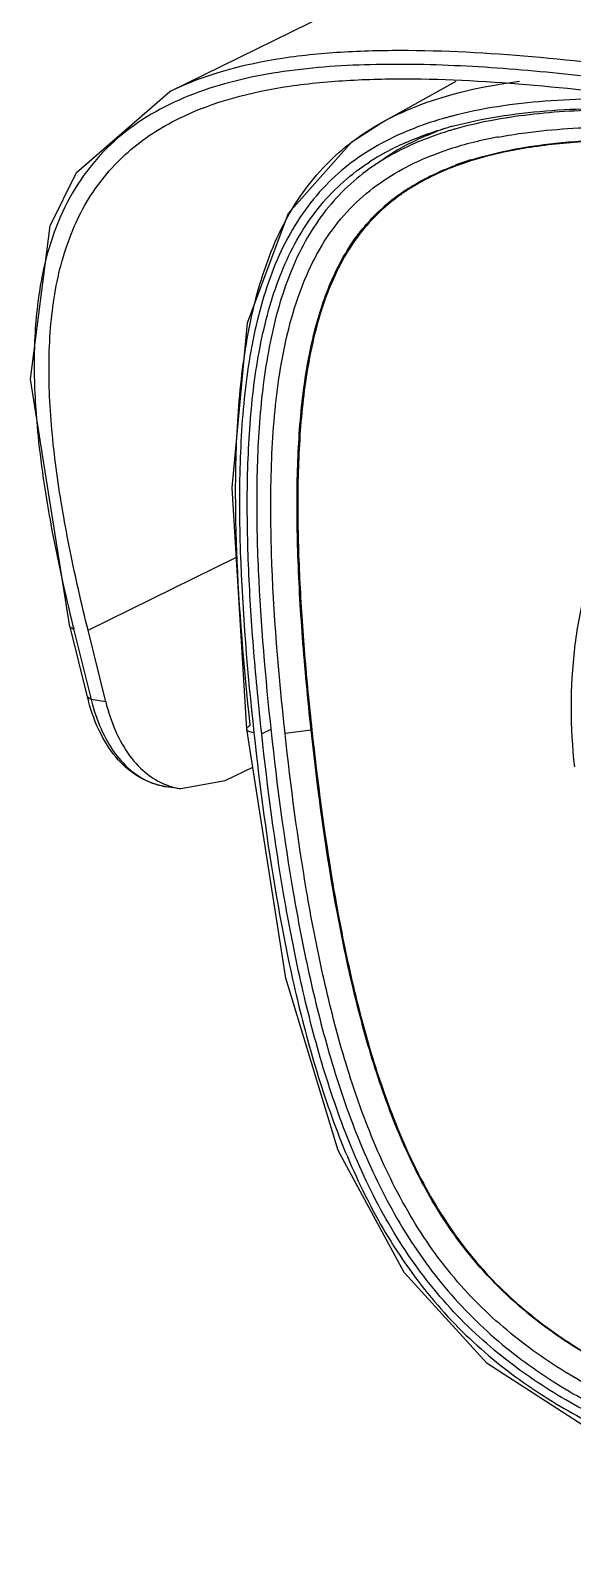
# Model space of a CAD drawing. Header units: metres. Extents: x 420822 to 421453, y 1458172 to 1458620.
# Drawn here: x 421384.187 to 421384.389, y 1458449.715 to 1458450.282 of the extents above; entities that cross this region are included whole.
import ezdxf

# ---------------------------------------------------------------- set-up
doc = ezdxf.new("R2010")
doc.units = ezdxf.units.M
doc.header["$MEASUREMENT"] = 0
doc.layers.add('ASSEM_MEMBER_1', color=7, linetype='CONTINUOUS')
doc.layers.add('Standard', color=7, linetype='CONTINUOUS')

# ---------------------------------------------------------------- blocks, each defined once
blk = doc.blocks.new('CCTV')
at = {"layer": 'ASSEM_MEMBER_1', "color": 7, "linetype": 'Continuous'}
for p, q in [((-5.5435, 14.9279), (-2.9342, 16.2121)), ((-5.2279, 14.882), (-5.1174, 14.9433)), ((-5.228, 14.882), (-5.2279, 14.882)), ((-5.1612, 14.8626), (-5.1448, 14.8697)), ((-5.1975, 14.7778), (-5.197, 14.7781)), ((-5.1975, 14.7777), (-5.197, 14.7781)), ((-5.6652, 14.1257), (-5.4445, 14.2343)), ((-5.6921, 14.131), (-5.6865, 14.1271)), ((-5.6921, 14.131), (-5.6663, 14.0263)), ((-5.6877, 14.1319), (-5.6607, 14.0224)), ((-5.6874, 14.1319), (-5.6865, 14.1271)), ((-5.6389, 14.0193), (-5.6652, 14.1257)), ((-5.6607, 14.0224), (-5.6663, 14.0263)), ((-5.6389, 14.0193), (-5.6607, 14.0224)), ((-5.3931, 13.9777), (-5.4068, 13.9713)), ((-5.3332, 13.9771), (-5.372, 13.9718)), ((-5.3324, 13.9775), (-5.3332, 13.9771)), ((-5.461, 13.9018), (-5.4202, 13.9219)), ((-5.5272, 13.8897), (-5.5486, 13.8927)), ((-5.5272, 13.8898), (-5.461, 13.9018))]:
    blk.add_line(p, q, dxfattribs=at)
for points in [[(-5.6921, 14.131), (-5.7509, 14.4997), (-5.7216, 14.7281), (-5.6825, 14.8075), (-5.5434, 14.9279)], [(-5.4291, 13.9783), (-5.4508, 14.338), (-5.4277, 14.5837), (-5.3669, 14.747), (-5.2726, 14.8531), (-5.2279, 14.882)], [(-4.266, 12.7535), (-4.6484, 12.8287), (-4.8963, 12.9202), (-5.0711, 13.0335), (-5.1947, 13.1689), (-5.2928, 13.3508), (-5.3707, 13.6073), (-5.4291, 13.9783)]]:
    blk.add_lwpolyline(points, dxfattribs=at)
for centre, radius, start, end in [((-4.9919, 14.3846), 0.5237, 105.6737, 109.6493), ((-4.9785, 14.3385), 0.5716, 105.1473, 105.7205), ((-4.9756, 14.328), 0.5825, 104.8531, 105.1482), ((-5.0139, 14.4463), 0.4581, 109.6552, 113.9376), ((-5.0036, 14.4953), 0.3997, 113.2207, 118.0741), ((-4.9778, 14.5475), 0.3655, 119.6136, 120.1851), ((-4.9832, 14.4479), 0.4513, 109.5568, 113.2311), ((-4.9859, 14.4002), 0.4904, 106.7403, 110.7404), ((-4.9763, 14.3348), 0.5611, 105.1749, 105.74), ((-4.9722, 14.3565), 0.5362, 106.195, 106.7905), ((-4.9684, 14.3431), 0.5501, 105.5639, 106.1948), ((-5.0229, 14.5313), 0.3589, 118.064, 124.5161), ((-5.0287, 14.503), 0.3789, 115.3437, 121.3593), ((-5.0326, 14.4896), 0.3961, 113.9554, 118.7983), ((-5.0092, 14.4619), 0.4244, 110.7463, 115.352), ((-4.9781, 14.3818), 0.4839, 107.9576, 108.3769), ((-4.9639, 14.3364), 0.5315, 103.964, 107.8993), ((-4.9481, 14.275), 0.5949, 103.11, 104.0184), ((-4.9386, 14.2337), 0.6373, 101.31, 103.0989), ((-4.9292, 14.1873), 0.6846, 100.57, 101.3214), ((-5.0521, 14.5248), 0.356, 120.0376, 123.0931), ((-5.0461, 14.532), 0.3452, 121.4051, 124.564), ((-5.0449, 14.5124), 0.3702, 118.8433, 120.0486), ((-4.9614, 14.397), 0.4497, 107.4052, 110.5303), ((-4.9598, 14.3925), 0.453, 107.4277, 110.5273), ((-5.0022, 14.511), 0.3291, 117.6393, 124.5369), ((-4.9806, 14.4471), 0.3946, 110.4816, 116.1081), ((-5.0291, 14.5336), 0.2966, 125.6457, 131.196), ((-5.0228, 14.525), 0.3072, 124.6493, 125.6596), ((-5.0225, 14.5246), 0.3064, 124.614, 125.627), ((-5.019, 14.5194), 0.314, 122.8736, 124.5485), ((-5.0189, 14.5193), 0.3128, 122.8836, 124.6112), ((-5.206, 14.5477), 0.538, 168.3604, 172.1652), ((-5.3779, 14.0974), 0.297, 193.8418, 195.0355), ((-5.5348, 13.9908), 0.099, 249.3328, 261.9926), ((-5.5136, 13.9873), 0.0985, 250.6865, 262.0185)]:
    blk.add_arc(centre, radius, start, end, dxfattribs=at)
for points, knots in [([(-4.7912, 14.955), (-4.858, 14.9644), (-4.99, 14.9804), (-5.1547, 14.9905), (-5.283, 14.9879), (-5.4032, 14.9765), (-5.4912, 14.9536), (-5.5434, 14.9279)], [0, 0, 0, 0, 0.265636, 0.524008, 0.649155, 0.770787, 1, 1, 1, 1]), ([(-4.7976, 14.9346), (-4.8472, 14.9415), (-4.9455, 14.9539), (-5.0919, 14.9666), (-5.2348, 14.9704), (-5.372, 14.9616), (-5.4805, 14.9374), (-5.5582, 14.9033), (-5.61, 14.8701), (-5.6545, 14.828), (-5.7031, 14.7596), (-5.7243, 14.6983), (-5.733, 14.6562)], [0, 0, 0, 0, 0.138544, 0.274587, 0.407015, 0.534363, 0.654796, 0.712423, 0.768696, 0.82448, 0.880975, 1, 1, 1, 1]), ([(-5.53, 14.888), (-5.4788, 14.9132), (-5.3923, 14.9352), (-5.2743, 14.9461), (-5.1483, 14.9483), (-4.9866, 14.9382), (-4.857, 14.9224), (-4.7914, 14.9132)], [0, 0, 0, 0, 0.229031, 0.350684, 0.475938, 0.734356, 1, 1, 1, 1]), ([(-5.2279, 14.882), (-5.2122, 14.8907), (-5.1473, 14.9211), (-5.0764, 14.9365), (-5.0231, 14.9433)], [0, 0, 0, 0, 0.249577, 1, 1, 1, 1]), ([(-4.8395, 14.9168), (-4.888, 14.918), (-4.9838, 14.9168), (-5.0793, 14.9032), (-5.1249, 14.8911)], [0, 0, 0, 0, 0.506452, 1, 1, 1, 1]), ([(-5.6652, 14.1257), (-5.6749, 14.1649), (-5.6926, 14.2427), (-5.713, 14.3587), (-5.7243, 14.4719), (-5.7234, 14.5802), (-5.7063, 14.681), (-5.6686, 14.77), (-5.6086, 14.8415), (-5.5571, 14.8746), (-5.53, 14.888)], [0, 0, 0, 0, 0.144308, 0.285163, 0.421099, 0.550399, 0.671461, 0.784233, 0.891965, 1, 1, 1, 1]), ([(-5.1232, 14.8763), (-5.1006, 14.8825), (-5.0544, 14.892), (-4.9597, 14.9028), (-4.8877, 14.9039), (-4.8396, 14.9027)], [0, 0, 0, 0, 0.245712, 0.494446, 1, 1, 1, 1]), ([(-4.6394, 14.8875), (-4.68, 14.8917), (-4.7609, 14.8985), (-4.8817, 14.9023), (-5.0006, 14.8968), (-5.0785, 14.8835), (-5.116, 14.873)], [0, 0, 0, 0, 0.255569, 0.508041, 0.75648, 1, 1, 1, 1]), ([(-5.4238, 13.9841), (-5.4332, 14.0706), (-5.4442, 14.2003), (-5.4467, 14.3725), (-5.4394, 14.4983), (-5.4192, 14.6189), (-5.3861, 14.7126), (-5.3471, 14.7776), (-5.3124, 14.8195), (-5.2725, 14.8546), (-5.2431, 14.8736), (-5.228, 14.882)], [0, 0, 0, 0, 0.26924, 0.40186, 0.53211, 0.658506, 0.778911, 0.836444, 0.892192, 0.946545, 1, 1, 1, 1]), ([(-5.1997, 14.8651), (-5.2156, 14.858), (-5.2464, 14.842), (-5.2891, 14.8113), (-5.3269, 14.7735), (-5.3703, 14.713), (-5.4002, 14.6412), (-5.4194, 14.5642), (-5.4332, 14.4813), (-5.4408, 14.3736), (-5.4394, 14.1964), (-5.4281, 14.0625), (-5.4184, 13.9729)], [0, 0, 0, 0, 0.052919, 0.106048, 0.160062, 0.215629, 0.332892, 0.394809, 0.458433, 0.589593, 0.724393, 1, 1, 1, 1]), ([(-5.1935, 14.8516), (-5.1882, 14.854), (-5.167, 14.8629), (-5.1451, 14.8702), (-5.1285, 14.8749)], [0, 0, 0, 0, 0.249434, 1, 1, 1, 1]), ([(-5.0548, 14.8603), (-5.0412, 14.8628), (-4.9863, 14.8714), (-4.9307, 14.8747), (-4.8889, 14.8754)], [0, 0, 0, 0, 0.247493, 1, 1, 1, 1]), ([(-5.372, 13.9718), (-5.3817, 14.0611), (-5.393, 14.1947), (-5.394, 14.3715), (-5.3858, 14.479), (-5.3707, 14.5616), (-5.3496, 14.6378), (-5.3162, 14.708), (-5.2674, 14.7638), (-5.2121, 14.8079), (-5.1637, 14.8301), (-5.1307, 14.8411)], [0, 0, 0, 0, 0.275428, 0.410317, 0.541685, 0.60539, 0.667289, 0.784062, 0.839368, 0.893336, 1, 1, 1, 1]), ([(-5.0959, 14.8261), (-5.0748, 14.8327), (-5.0299, 14.8435), (-4.9315, 14.8569), (-4.8542, 14.8582), (-4.8011, 14.8568)], [0, 0, 0, 0, 0.222842, 0.46459, 1, 1, 1, 1]), ([(-4.9257, 14.8535), (-4.9547, 14.8516), (-5.0119, 14.8457), (-5.0683, 14.8333), (-5.0955, 14.8247)], [0, 0, 0, 0, 0.503918, 1, 1, 1, 1]), ([(-5.4068, 13.9713), (-5.4112, 14.0121), (-5.4191, 14.0936), (-5.427, 14.2155), (-5.4294, 14.3359), (-5.4242, 14.4538), (-5.4106, 14.5492), (-5.3916, 14.6214), (-5.373, 14.6718), (-5.3491, 14.7182), (-5.3199, 14.7594), (-5.2857, 14.7947), (-5.2598, 14.8143), (-5.2464, 14.823)], [0, 0, 0, 0, 0.135926, 0.270674, 0.403701, 0.534116, 0.66042, 0.721452, 0.780691, 0.837955, 0.893319, 0.947148, 1, 1, 1, 1]), ([(-5.155, 14.8026), (-5.1521, 14.804), (-5.1403, 14.8096), (-5.1283, 14.8146), (-5.1191, 14.8181)], [0, 0, 0, 0, 0.245507, 1, 1, 1, 1]), ([(-5.2419, 14.8162), (-5.2548, 14.8073), (-5.2798, 14.7873), (-5.3125, 14.7516), (-5.3403, 14.7102), (-5.3707, 14.6476), (-5.3958, 14.56), (-5.4108, 14.4486), (-5.4154, 14.3327), (-5.4119, 14.1741), (-5.4015, 14.0546), (-5.3928, 13.9747)], [0, 0, 0, 0, 0.052877, 0.106833, 0.162384, 0.219886, 0.340326, 0.466709, 0.597032, 0.729871, 1, 1, 1, 1]), ([(-5.1894, 14.7832), (-5.1867, 14.7849), (-5.1755, 14.7919), (-5.1639, 14.7982), (-5.155, 14.8026)], [0, 0, 0, 0, 0.246265, 1, 1, 1, 1]), ([(-5.201, 14.7736), (-5.213, 14.765), (-5.2361, 14.7457), (-5.2661, 14.7112), (-5.2908, 14.6711), (-5.3105, 14.6266), (-5.3256, 14.5787), (-5.3407, 14.5109), (-5.351, 14.4221), (-5.3542, 14.3131), (-5.3511, 14.2019), (-5.3435, 14.0896), (-5.3362, 14.0146), (-5.3321, 13.977)], [0, 0, 0, 0, 0.052771, 0.106758, 0.162543, 0.220365, 0.280107, 0.341505, 0.468119, 0.598334, 0.730838, 0.864883, 1, 1, 1, 1]), ([(-5.3332, 13.9771), (-5.3382, 14.0231), (-5.3467, 14.1122), (-5.3541, 14.2415), (-5.3549, 14.3606), (-5.3481, 14.4678), (-5.3325, 14.5615), (-5.3077, 14.641), (-5.2728, 14.7068), (-5.2414, 14.742), (-5.2244, 14.7568)], [0, 0, 0, 0, 0.170668, 0.330679, 0.47803, 0.61054, 0.726809, 0.827901, 0.916808, 1, 1, 1, 1]), ([(-5.739, 14.621), (-5.7433, 14.5902), (-5.7472, 14.5262), (-5.744, 14.4623), (-5.7411, 14.4297)], [0, 0, 0, 0, 0.48763, 1, 1, 1, 1]), ([(-4.941, 13.9223), (-4.9474, 13.981), (-4.9479, 14.0692), (-4.9277, 14.1817), (-4.9031, 14.2589), (-4.8691, 14.3289), (-4.8263, 14.3906), (-4.7755, 14.4428), (-4.7365, 14.4708), (-4.7161, 14.4827)], [0, 0, 0, 0, 0.278324, 0.410283, 0.536943, 0.658471, 0.775448, 0.888848, 1, 1, 1, 1]), ([(-5.7411, 14.4297), (-5.7404, 14.4218), (-5.7372, 14.3898), (-5.7329, 14.3579), (-5.7292, 14.334)], [0, 0, 0, 0, 0.247022, 1, 1, 1, 1]), ([(-5.7292, 14.334), (-5.7266, 14.3172), (-5.715, 14.2495), (-5.7001, 14.1823), (-5.6877, 14.1319)], [0, 0, 0, 0, 0.246057, 1, 1, 1, 1]), ([(-5.5486, 13.8927), (-5.562, 13.8946), (-5.589, 13.904), (-5.6228, 13.9324), (-5.6489, 13.9724), (-5.6602, 14.0036), (-5.6647, 14.0203)], [0, 0, 0, 0, 0.223132, 0.457902, 0.715095, 1, 1, 1, 1]), ([(-5.6607, 14.0224), (-5.657, 14.0075), (-5.6477, 13.9795), (-5.6273, 13.9427), (-5.6014, 13.9146), (-5.5804, 13.9022), (-5.5697, 13.8981)], [0, 0, 0, 0, 0.28938, 0.550659, 0.78518, 1, 1, 1, 1]), ([(-5.639, 14.0194), (-5.6352, 14.0043), (-5.6259, 13.9758), (-5.605, 13.9386), (-5.5786, 13.9103), (-5.557, 13.8982), (-5.5461, 13.8943)], [0, 0, 0, 0, 0.290156, 0.551457, 0.785513, 1, 1, 1, 1]), ([(-5.4291, 13.9783), (-5.4292, 13.9794), (-5.4281, 13.9812), (-5.426, 13.9828), (-5.4246, 13.9837), (-5.4238, 13.9841)], [0, 0, 0, 0, 0.401711, 0.678271, 1, 1, 1, 1]), ([(-5.4184, 13.9729), (-5.4198, 13.9731), (-5.4224, 13.9736), (-5.4262, 13.9748), (-5.4289, 13.9767), (-5.4291, 13.9783)], [0, 0, 0, 0, 0.335772, 0.623963, 1, 1, 1, 1]), ([(-5.4184, 13.9729), (-5.4095, 13.8911), (-5.3933, 13.7681), (-5.3618, 13.6052), (-5.331, 13.4831), (-5.2905, 13.3629), (-5.2371, 13.2476), (-5.1681, 13.1426), (-5.0839, 13.0537), (-4.9893, 12.9834), (-4.8897, 12.9291), (-4.7882, 12.8872), (-4.6532, 12.8434), (-4.4835, 12.8042), (-4.347, 12.7822), (-4.2791, 12.7727)], [0, 0, 0, 0, 0.132681, 0.199766, 0.26743, 0.335631, 0.404014, 0.471646, 0.53729, 0.600293, 0.660889, 0.719652, 0.777125, 0.889551, 1, 1, 1, 1]), ([(-4.2807, 12.7867), (-4.3474, 12.796), (-4.4817, 12.8177), (-4.6487, 12.856), (-4.7818, 12.8987), (-4.8822, 12.9395), (-4.9811, 12.9925), (-5.0755, 13.0617), (-5.1598, 13.1497), (-5.2285, 13.2544), (-5.2812, 13.3691), (-5.321, 13.4883), (-5.3512, 13.6091), (-5.3821, 13.7697), (-5.398, 13.8907), (-5.4068, 13.9713)], [0, 0, 0, 0, 0.109883, 0.221828, 0.279122, 0.337789, 0.398427, 0.461711, 0.527911, 0.596169, 0.664961, 0.733311, 0.800929, 0.867847, 1, 1, 1, 1]), ([(-5.3928, 13.9747), (-5.3841, 13.8946), (-5.3683, 13.7742), (-5.3376, 13.6145), (-5.3077, 13.4944), (-5.2682, 13.3758), (-5.2244, 13.2805), (-5.1813, 13.2088), (-5.133, 13.1424), (-5.0636, 13.07), (-4.9696, 13.0015), (-4.8712, 12.9491), (-4.7713, 12.9086), (-4.6389, 12.8663), (-4.4728, 12.8282), (-4.3392, 12.8068), (-4.2729, 12.7975)], [0, 0, 0, 0, 0.132166, 0.199088, 0.266707, 0.335058, 0.403859, 0.438184, 0.472186, 0.538372, 0.601627, 0.662234, 0.72088, 0.778162, 0.890107, 1, 1, 1, 1]), ([(-4.2756, 12.8225), (-4.3406, 12.8316), (-4.4713, 12.8527), (-4.634, 12.8896), (-4.7637, 12.9304), (-4.8616, 12.9694), (-4.9582, 13.0199), (-5.0506, 13.0861), (-5.1333, 13.1711), (-5.2, 13.2732), (-5.2509, 13.3851), (-5.2892, 13.5013), (-5.3182, 13.619), (-5.3481, 13.7754), (-5.3635, 13.8934), (-5.372, 13.9718)], [0, 0, 0, 0, 0.109969, 0.22194, 0.279202, 0.337788, 0.398295, 0.461446, 0.527589, 0.595903, 0.664753, 0.733137, 0.800784, 0.86774, 1, 1, 1, 1]), ([(-4.2615, 12.8573), (-4.3394, 12.8682), (-4.4902, 12.8931), (-4.6724, 12.9385), (-4.8056, 12.9871), (-4.895, 13.029), (-4.9748, 13.0783), (-5.0447, 13.1353), (-5.105, 13.2013), (-5.1565, 13.2782), (-5.2005, 13.3671), (-5.2382, 13.4686), (-5.2696, 13.5821), (-5.3054, 13.7523), (-5.3233, 13.8856), (-5.3332, 13.9771)], [0, 0, 0, 0, 0.135017, 0.261963, 0.321501, 0.377898, 0.431135, 0.482048, 0.532087, 0.583946, 0.640206, 0.70192, 0.769431, 0.842169, 1, 1, 1, 1]), ([(-5.3321, 13.977), (-5.3238, 13.9004), (-5.3088, 13.7852), (-5.2798, 13.6324), (-5.2518, 13.5174), (-5.2148, 13.4038), (-5.1656, 13.2943), (-5.1006, 13.1945), (-5.0192, 13.1123), (-4.9285, 13.0487), (-4.8339, 13.0004), (-4.7383, 12.963), (-4.6426, 12.9333), (-4.547, 12.9092), (-4.4204, 12.8828), (-4.3251, 12.8675), (-4.2616, 12.8586)], [0, 0, 0, 0, 0.132355, 0.199347, 0.26702, 0.335431, 0.404332, 0.472695, 0.538778, 0.601798, 0.662183, 0.720699, 0.777934, 0.834266, 0.889953, 1, 1, 1, 1])]:
    blk.add_open_spline(points, degree=3, knots=knots, dxfattribs=at)
blk.add_open_spline([(-5.1543, 14.8014), (-5.1661, 14.7956), (-5.1777, 14.7891), (-5.1887, 14.782)], degree=3, dxfattribs=at)

msp = doc.modelspace()

# ---------------------------------------------------------------- block references
at = {"layer": 'Standard', "xscale": 0.25, "yscale": 0.25, "zscale": 0.25}
msp.add_blockref('CCTV', (421385.62489, 1458446.52684), dxfattribs=at)

doc.saveas('drawing.dxf')
